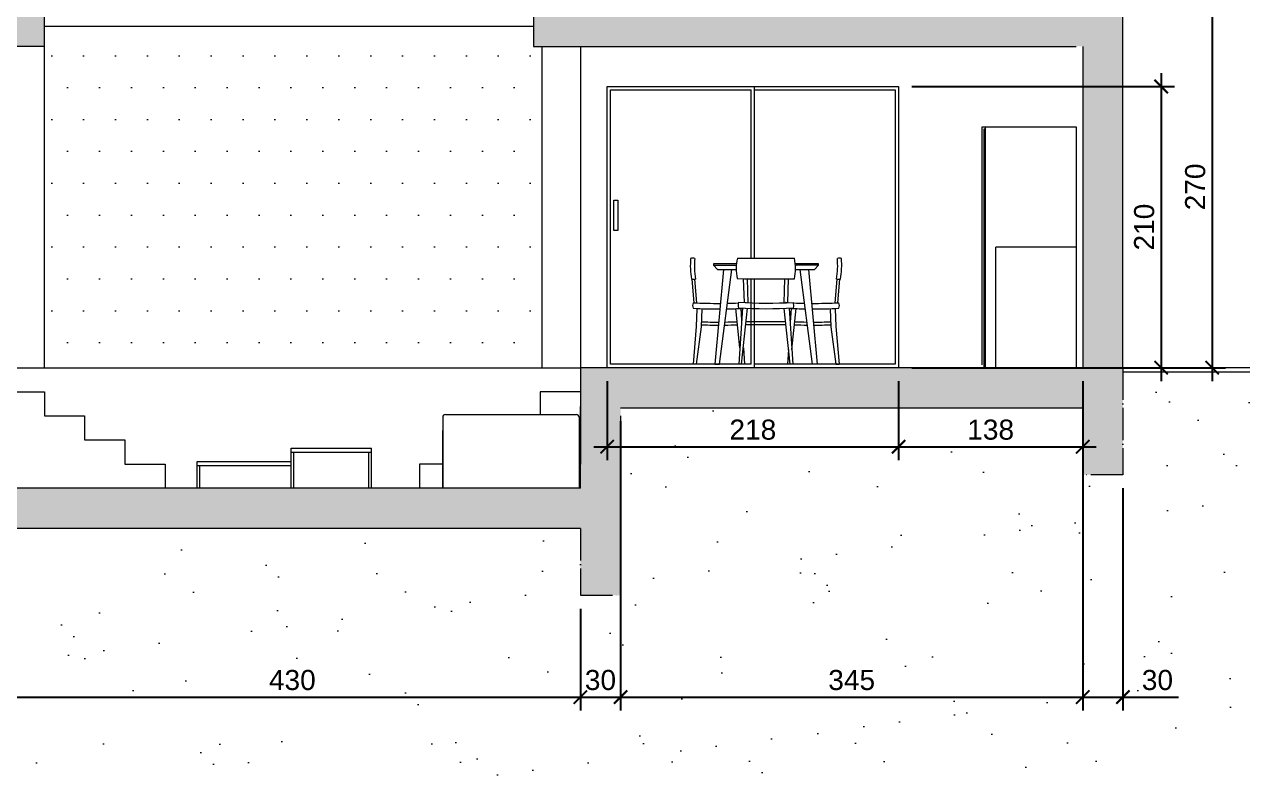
# Model space of a CAD drawing. Header units: millimetres. Extents: x 19901 to 59163, y 13732 to 30178.
# Drawn here: x 38183 to 39092, y 25141 to 25704 of the extents above; entities that cross this region are included whole.
import ezdxf

# ---------------------------------------------------------------- set-up
doc = ezdxf.new("R2010")
doc.units = ezdxf.units.MM
doc.linetypes.add('0', pattern=[0])
doc.linetypes.add('ACAD_ISO04W100', pattern=[30, 24, -3, 0, -3])
doc.layers.get('0').update_dxf_attribs({"lineweight": 18})
for name, color, linetype, lineweight in [('A-DOOR-FULL', 4, 'Continuous', 18), ('A-FURN', 8, 'Continuous', 13), ('CAMPITURA', 9, 'Continuous', 13), ('LINEA TERRA', 7, 'Continuous', 18), ('Pavimentazione esterna', 51, 'Continuous', 15), ('QUOTE', 252, 'Continuous', 13), ('Vetro', 150, 'Continuous', 15), ('Wall', 255, 'Continuous', 20)]:
    doc.layers.add(name, color=color, linetype=linetype, lineweight=lineweight)
doc.styles.get("Standard").update_dxf_attribs({"font": 'arial.ttf'})
doc.dimstyles.new('1-1', dxfattribs={"dimtxt": 15, "dimasz": 10, "dimexe": 10, "dimexo": 10, "dimgap": 5, "dimtad": 1, "dimdec": 0, "dimtxsty": 'Standard', "dimblk": 'ARCHTICK', "dimcen": 2.5, "dimdle": 10, "dimadec": 0, "dimazin": 0, "dimtfac": 1, "dimtdec": 0, "dimtmove": 0, "dimatfit": 3, "dimldrblk": 'ARCHTICK', "dimfxl": 1, "dimarcsym": 0})

# ---------------------------------------------------------------- blocks, each defined once
blk = doc.blocks.new('_ArchTick')
at = {"color": 0, "linetype": 'ByBlock', "const_width": 0.15}
blk.add_lwpolyline([(-0.5, -0.5), (0.5, 0.5)], dxfattribs=at)
blk = doc.blocks.new('*D15')
at = {"layer": 'Defpoints', "color": 0, "transparency": 16777216}
for p in [(39002.91, 25717.14), (39002.91, 25447.14), (39069.53, 25447.14)]:
    blk.add_point(p, dxfattribs=at)
at = {"layer": 'QUOTE', "color": 0, "lineweight": -2, "transparency": 16777216}
for p, q in [((39069.53, 25727.14), (39069.53, 25437.14)), ((39012.91, 25717.14), (39079.53, 25717.14)), ((39012.91, 25447.14), (39079.53, 25447.14))]:
    blk.add_line(p, q, dxfattribs=at)
at = {"layer": 'QUOTE', "color": 0, "lineweight": -2, "transparency": 16777216, "xscale": 10, "yscale": 10, "zscale": 10}
for p, rotation in [((39069.53, 25717.14), 90), ((39069.53, 25447.14), 270)]:
    blk.add_blockref('_ArchTick', p, dxfattribs=dict(at, rotation=rotation))
at = {"layer": 'QUOTE', "color": 0, "transparency": 16777216, "insert": (39056.87, 25582.14), "char_height": 15, "attachment_point": 5, "rotation": 90}
blk.add_mtext('270', dxfattribs=at)
blk = doc.blocks.new('*D19')
at = {"layer": 'Defpoints', "color": 0, "transparency": 16777216}
for p in [(38167.9, 25277.14), (38597.9, 25277.14), (38597.9, 25201.11)]:
    blk.add_point(p, dxfattribs=at)
at = {"layer": 'QUOTE', "color": 0, "lineweight": -2, "transparency": 16777216}
for p, q in [((38167.9, 25267.14), (38167.9, 25191.11)), ((38597.9, 25267.14), (38597.9, 25191.11)), ((38157.9, 25201.11), (38607.9, 25201.11))]:
    blk.add_line(p, q, dxfattribs=at)
at = {"layer": 'QUOTE', "color": 0, "lineweight": -2, "transparency": 16777216, "xscale": 10, "yscale": 10, "zscale": 10, "rotation": 180}
blk.add_blockref('_ArchTick', (38167.9, 25201.11), dxfattribs=at)
at = {"layer": 'QUOTE', "color": 0, "lineweight": -2, "transparency": 16777216, "xscale": 10, "yscale": 10, "zscale": 10}
blk.add_blockref('_ArchTick', (38597.9, 25201.11), dxfattribs=at)
at = {"layer": 'QUOTE', "color": 0, "transparency": 16777216, "insert": (38382.9, 25213.77), "char_height": 15, "attachment_point": 5}
blk.add_mtext('430', dxfattribs=at)
blk = doc.blocks.new('*D20')
at = {"layer": 'Defpoints', "color": 0, "transparency": 16777216}
for p in [(38597.9, 25277.14), (38627.9, 25277.14), (38627.9, 25201.11)]:
    blk.add_point(p, dxfattribs=at)
at = {"layer": 'QUOTE', "color": 0, "lineweight": -2, "transparency": 16777216}
for p, q in [((38597.9, 25267.14), (38597.9, 25191.11)), ((38627.9, 25267.14), (38627.9, 25191.11)), ((38587.9, 25201.11), (38637.9, 25201.11))]:
    blk.add_line(p, q, dxfattribs=at)
at = {"layer": 'QUOTE', "color": 0, "lineweight": -2, "transparency": 16777216, "xscale": 10, "yscale": 10, "zscale": 10, "rotation": 180}
blk.add_blockref('_ArchTick', (38597.9, 25201.11), dxfattribs=at)
at = {"layer": 'QUOTE', "color": 0, "lineweight": -2, "transparency": 16777216, "xscale": 10, "yscale": 10, "zscale": 10}
blk.add_blockref('_ArchTick', (38627.9, 25201.11), dxfattribs=at)
at = {"layer": 'QUOTE', "color": 0, "transparency": 16777216, "insert": (38612.9, 25213.77), "char_height": 15, "attachment_point": 5}
blk.add_mtext('30', dxfattribs=at)
blk = doc.blocks.new('*D21')
at = {"layer": 'Defpoints', "color": 0, "transparency": 16777216}
for p in [(38627.9, 25417.14), (38972.91, 25417.14), (38972.91, 25201.11)]:
    blk.add_point(p, dxfattribs=at)
at = {"layer": 'QUOTE', "color": 0, "lineweight": -2, "transparency": 16777216}
for p, q in [((38627.9, 25407.14), (38627.9, 25191.11)), ((38972.91, 25407.14), (38972.91, 25191.11)), ((38617.9, 25201.11), (38982.91, 25201.11))]:
    blk.add_line(p, q, dxfattribs=at)
at = {"layer": 'QUOTE', "color": 0, "lineweight": -2, "transparency": 16777216, "xscale": 10, "yscale": 10, "zscale": 10, "rotation": 180}
blk.add_blockref('_ArchTick', (38627.9, 25201.11), dxfattribs=at)
at = {"layer": 'QUOTE', "color": 0, "lineweight": -2, "transparency": 16777216, "xscale": 10, "yscale": 10, "zscale": 10}
blk.add_blockref('_ArchTick', (38972.91, 25201.11), dxfattribs=at)
at = {"layer": 'QUOTE', "color": 0, "transparency": 16777216, "insert": (38800.41, 25213.77), "char_height": 15, "attachment_point": 5}
blk.add_mtext('345', dxfattribs=at)
blk = doc.blocks.new('*D22')
at = {"layer": 'Defpoints', "color": 0, "transparency": 16777216}
for p in [(38972.91, 25367.14), (39002.91, 25367.14), (39002.91, 25201.11)]:
    blk.add_point(p, dxfattribs=at)
at = {"layer": 'QUOTE', "color": 0, "lineweight": -2, "transparency": 16777216}
for p, q in [((38972.91, 25357.14), (38972.91, 25191.11)), ((39002.91, 25357.14), (39002.91, 25191.11)), ((38962.91, 25201.11), (39002.91, 25201.11)), ((39002.91, 25201.11), (39044.34, 25201.11))]:
    blk.add_line(p, q, dxfattribs=at)
at = {"layer": 'QUOTE', "color": 0, "lineweight": -2, "transparency": 16777216, "xscale": 10, "yscale": 10, "zscale": 10, "rotation": 180}
blk.add_blockref('_ArchTick', (38972.91, 25201.11), dxfattribs=at)
at = {"layer": 'QUOTE', "color": 0, "lineweight": -2, "transparency": 16777216, "xscale": 10, "yscale": 10, "zscale": 10}
blk.add_blockref('_ArchTick', (39002.91, 25201.11), dxfattribs=at)
at = {"layer": 'QUOTE', "color": 0, "transparency": 16777216, "insert": (39028.63, 25213.77), "char_height": 15, "attachment_point": 5}
blk.add_mtext('30', dxfattribs=at)
blk = doc.blocks.new('*D29')
at = {"layer": 'Defpoints', "color": 0, "transparency": 16777216}
for p in [(38835.4, 25657.14), (38835.4, 25447.14), (39031.45, 25447.14)]:
    blk.add_point(p, dxfattribs=at)
at = {"layer": 'QUOTE', "color": 0, "lineweight": -2, "transparency": 16777216}
for p, q in [((39031.45, 25667.14), (39031.45, 25437.14)), ((38845.4, 25657.14), (39041.45, 25657.14)), ((38845.4, 25447.14), (39041.45, 25447.14))]:
    blk.add_line(p, q, dxfattribs=at)
at = {"layer": 'QUOTE', "color": 0, "lineweight": -2, "transparency": 16777216, "xscale": 10, "yscale": 10, "zscale": 10}
for p, rotation in [((39031.45, 25657.14), 90), ((39031.45, 25447.14), 270)]:
    blk.add_blockref('_ArchTick', p, dxfattribs=dict(at, rotation=rotation))
at = {"layer": 'QUOTE', "color": 0, "transparency": 16777216, "insert": (39018.79, 25552.14), "char_height": 15, "attachment_point": 5, "rotation": 90}
blk.add_mtext('210', dxfattribs=at)
blk = doc.blocks.new('*D32')
at = {"layer": 'Defpoints', "color": 0, "transparency": 16777216}
for p in [(38835.4, 25447.14), (38972.91, 25447.14), (38972.91, 25388.1)]:
    blk.add_point(p, dxfattribs=at)
at = {"layer": 'QUOTE', "color": 0, "lineweight": -2, "transparency": 16777216}
for p, q in [((38835.4, 25437.14), (38835.4, 25378.1)), ((38972.91, 25437.14), (38972.91, 25378.1)), ((38825.4, 25388.1), (38982.91, 25388.1))]:
    blk.add_line(p, q, dxfattribs=at)
at = {"layer": 'QUOTE', "color": 0, "lineweight": -2, "transparency": 16777216, "xscale": 10, "yscale": 10, "zscale": 10, "rotation": 180}
blk.add_blockref('_ArchTick', (38835.4, 25388.1), dxfattribs=at)
at = {"layer": 'QUOTE', "color": 0, "lineweight": -2, "transparency": 16777216, "xscale": 10, "yscale": 10, "zscale": 10}
blk.add_blockref('_ArchTick', (38972.91, 25388.1), dxfattribs=at)
at = {"layer": 'QUOTE', "color": 0, "transparency": 16777216, "insert": (38904.16, 25400.76), "char_height": 15, "attachment_point": 5}
blk.add_mtext('138', dxfattribs=at)
blk = doc.blocks.new('*D33')
at = {"layer": 'Defpoints', "color": 0, "transparency": 16777216}
for p in [(38617.9, 25447.14), (38835.4, 25447.14), (38835.4, 25388.1)]:
    blk.add_point(p, dxfattribs=at)
at = {"layer": 'QUOTE', "color": 0, "lineweight": -2, "transparency": 16777216}
for p, q in [((38617.9, 25437.14), (38617.9, 25378.1)), ((38835.4, 25437.14), (38835.4, 25378.1)), ((38607.9, 25388.1), (38845.4, 25388.1))]:
    blk.add_line(p, q, dxfattribs=at)
at = {"layer": 'QUOTE', "color": 0, "lineweight": -2, "transparency": 16777216, "xscale": 10, "yscale": 10, "zscale": 10, "rotation": 180}
blk.add_blockref('_ArchTick', (38617.9, 25388.1), dxfattribs=at)
at = {"layer": 'QUOTE', "color": 0, "lineweight": -2, "transparency": 16777216, "xscale": 10, "yscale": 10, "zscale": 10}
blk.add_blockref('_ArchTick', (38835.4, 25388.1), dxfattribs=at)
at = {"layer": 'QUOTE', "color": 0, "transparency": 16777216, "insert": (38726.65, 25400.76), "char_height": 15, "attachment_point": 5}
blk.add_mtext('218', dxfattribs=at)

msp = doc.modelspace()

# ---------------------------------------------------------------- hatches: boundary and pattern name
at = {"layer": 'CAMPITURA'}
h = msp.add_hatch(color=256, dxfattribs=at)
h.dxf.hatch_style = 1
h.paths.add_polyline_path([(38572.9, 25987.14), (37747.9, 25987.14), (37747.9, 25687.14), (37847.9, 25687.14), (37847.9, 25657.14), (37877.9, 25657.14), (37877.9, 25687.14), (38197.9, 25687.14), (38197.9, 25702.14), (38197.9, 25717.14), (37777.9, 25717.14), (37777.9, 25957.14), (38557.93, 25957.14), (38557.93, 25927.14), (38572.9, 25927.14)])
h = msp.add_hatch(color=256, dxfattribs=at)
h.dxf.hatch_style = 1
h.paths.add_polyline_path([(37877.9, 25530.14), (37847.9, 25530.14), (37847.9, 25453.14), (37847.9, 25367.14), (37877.9, 25367.14), (37877.9, 25417.14), (38137.9, 25417.14), (38137.9, 25333.14), (38137.9, 25277.14), (38167.9, 25277.14), (38167.9, 25327.14), (38597.9, 25327.14), (38597.9, 25277.14), (38627.9, 25277.14), (38627.9, 25333.14), (38627.9, 25417.14), (38972.91, 25417.14), (38972.91, 25367.14), (39002.91, 25367.14), (39002.91, 25453.14), (39002.91, 25717.14), (38562.9, 25717.14), (38562.9, 25687.14), (38972.91, 25687.14), (38972.91, 25447.14), (38597.9, 25447.14), (38597.9, 25381.14), (38597.9, 25357.14), (38167.9, 25357.14), (38167.9, 25447.14), (38163.9, 25447.14), (38161.9, 25447.14), (37877.9, 25447.14)])
at = {"layer": 'LINEA TERRA'}
h = msp.add_hatch(dxfattribs=at)
h.set_pattern_fill('AR-SAND', color=256, scale=2)
h.set_pattern_definition([(37.5, (3718.564, 3591.935), (-3.20006, 97.88265), [0, -77.216, 0, -86.36, 0, -82.55]), (7.5, (3718.56, 3591.93), (89.90466, 143.365), [0, -41.656, 0, -69.596, 0, -26.67]), (327.5, (3656.08, 3591.935), (158.19847, 0.28744), [0, -25.4, 0, -91.44, 0, -119.38]), (317.5, (3656.08, 3591.93), (152.7113, 44.58586), [0, -12.7, 0, -59.944, 0, -68.58])])
h.paths.add_polyline_path([(39540.24, 25447.14), (39540.24, 25422.14), (39553.35, 25422.14), (39553.35, 25447.14)])
h.paths.add_polyline_path([(39399.12, 25392.14), (39286.01, 25392.14), (39286.01, 25422.14), (39311.01, 25422.14), (39311.01, 25447.14), (39251.71, 25447.14), (39251.71, 25444.14), (39002.91, 25444.14), (39002.91, 25367.14), (38972.91, 25367.14), (38972.91, 25417.14), (38627.9, 25417.14), (38627.9, 25327.14), (38627.9, 25277.14), (38597.9, 25277.14), (38597.9, 25327.14), (38167.9, 25327.14), (38167.9, 25277.14), (38137.9, 25277.14), (38137.9, 25327.14), (38137.9, 25417.14), (37877.9, 25417.14), (37877.9, 25367.14), (37847.9, 25367.14), (37847.9, 25411.14), (37847.9, 25447.14), (37598.28, 25447.14), (37598.28, 25140.94), (39858.26, 25140.94), (39858.26, 25447.14), (39578.35, 25447.14), (39578.35, 25422.14), (39603.35, 25422.14), (39603.35, 25392.14), (39490.24, 25392.14), (39490.24, 25422.14), (39515.24, 25422.14), (39515.24, 25447.14), (39374.12, 25447.14), (39374.12, 25422.14), (39399.12, 25422.14)])
at = {"layer": 'Vetro'}
h = msp.add_hatch(dxfattribs=at)
h.set_pattern_fill('DOTS', color=256, scale=15)
h.set_pattern_definition([(0, (4056.146, 105.528), (11.90625, 23.8125), [0, -23.8125])])
h.paths.add_polyline_path([(38569.15, 25687.14), (38562.9, 25687.14), (38562.9, 25702.14), (38197.9, 25702.14), (38197.9, 25447.14), (38569.15, 25447.14)])

# ---------------------------------------------------------------- linework, layer by layer
at = {"layer": 'A-DOOR-FULL'}
for p, q in [((38617.9, 25657.14), (38835.4, 25657.14)), ((38617.9, 25447.14), (38617.9, 25657.14)), ((38620.4, 25449.64), (38620.4, 25654.64)), ((38620.4, 25654.64), (38725.4, 25654.64)), ((38725.4, 25528.92), (38725.4, 25654.64)), ((38727.9, 25528.92), (38727.9, 25657.14)), ((38727.9, 25654.64), (38832.9, 25654.64)), ((38832.9, 25654.64), (38832.9, 25449.64)), ((38835.4, 25657.14), (38835.4, 25447.14)), ((38622.9, 25549.64), (38622.9, 25572.21)), ((38622.9, 25572.21), (38625.96, 25572.21)), ((38625.96, 25572.21), (38625.96, 25549.64)), ((38625.96, 25549.64), (38622.9, 25549.64)), ((38725.4, 25449.64), (38725.4, 25513.56)), ((38727.9, 25447.14), (38727.9, 25513.54)), ((38725.4, 25449.64), (38620.4, 25449.64)), ((38832.9, 25449.64), (38727.9, 25449.64))]:
    msp.add_line(p, q, dxfattribs=at)
msp.add_lwpolyline([(38835.4, 25447.14), (38617.9, 25447.14)], dxfattribs=at)
at = {"layer": 'A-FURN'}
for p, q in [((38897.9, 25449.14), (38897.9, 25627.14)), ((38897.9, 25627.14), (38900.4, 25627.14)), ((38899.4, 25447.14), (38899.4, 25625.64)), ((38899.4, 25625.64), (38900.4, 25625.64)), ((38900.4, 25447.14), (38900.4, 25627.14)), ((38900.4, 25627.14), (38967.9, 25627.14)), ((38967.9, 25627.14), (38967.9, 25447.14)), ((38967.9, 25537.14), (38907.9, 25537.14)), ((38907.9, 25447.14), (38907.9, 25537.14)), ((38715.17, 25528.92), (38757.78, 25528.92)), ((38714.45, 25524.64), (38697.39, 25524.64)), ((38697.39, 25524.64), (38697.39, 25523.59)), ((38697.39, 25523.59), (38700.39, 25520.37)), ((38697.39, 25523.59), (38714.35, 25523.59)), ((38704.87, 25520.37), (38698.27, 25449.64)), ((38700.39, 25520.37), (38714.25, 25520.37)), ((38701.85, 25449.64), (38711.03, 25520.37)), ((38775.57, 25524.64), (38758.36, 25524.64)), ((38758.43, 25523.59), (38758.88, 25523.59)), ((38758.5, 25520.37), (38759, 25520.37)), ((38775.57, 25523.59), (38758.88, 25523.59)), ((38759, 25520.37), (38772.56, 25520.37)), ((38771.11, 25449.64), (38761.93, 25520.37)), ((38768.09, 25520.37), (38774.69, 25449.64)), ((38772.56, 25520.37), (38775.57, 25523.59)), ((38775.57, 25523.59), (38775.57, 25524.64)), ((38682.87, 25495.59), (38681.43, 25513.24)), ((38684.81, 25495.6), (38683.35, 25513.29)), ((38719.52, 25513.6), (38720.05, 25495.8)), ((38722.39, 25513.58), (38722.92, 25495.67)), ((38749.91, 25495.61), (38750.44, 25513.46)), ((38752.8, 25495.73), (38753.31, 25513.46)), ((38788.15, 25495.6), (38789.61, 25513.29)), ((38790.09, 25495.59), (38791.53, 25513.24)), ((38684.89, 25491.19), (38684.25, 25477.83)), ((38688.65, 25491.09), (38688.01, 25477.73)), ((38716.97, 25461.85), (38713.86, 25491.23)), ((38718.88, 25491.71), (38716.19, 25449.64)), ((38717.71, 25491.42), (38718.28, 25482.4)), ((38718.29, 25449.64), (38722.73, 25491.52)), ((38754.45, 25449.64), (38750.03, 25491.41)), ((38753.87, 25491.6), (38756.56, 25449.64)), ((38755.25, 25491.42), (38754.57, 25480.76)), ((38755.86, 25460.61), (38759.1, 25491.23)), ((38784.31, 25491.09), (38784.95, 25477.73)), ((38788.06, 25491.19), (38788.7, 25477.83)), ((38721.69, 25481.57), (38751.05, 25481.57)), ((38684.25, 25477.83), (38682, 25449.64)), ((38688.01, 25477.73), (38684.46, 25449.64)), ((38721.46, 25479.37), (38751.34, 25479.37)), ((38784.95, 25477.73), (38788.5, 25449.64)), ((38788.71, 25477.83), (38790.96, 25449.64)), ((38719.59, 25461.92), (38720.39, 25449.64)), ((38753.28, 25460.66), (38752.58, 25449.64)), ((38684.46, 25449.64), (38682, 25449.64)), ((38698.27, 25449.64), (38701.85, 25449.64)), ((38756.56, 25449.64), (38754.45, 25449.64)), ((38774.69, 25449.64), (38771.11, 25449.64)), ((38788.5, 25449.64), (38790.96, 25449.64)), ((38597.9, 25357.14), (38597.9, 25418.14)), ((38495.15, 25410.14), (38495.15, 25357.14)), ((38497.15, 25412.14), (38594.9, 25412.14)), ((38596.9, 25410.14), (38596.9, 25357.14)), ((38495.15, 25357.14), (38495.15, 25400.14)), ((38382, 25357.14), (38382, 25387.14)), ((38382, 25387.14), (38442, 25387.14)), ((38382, 25384.14), (38442, 25384.14)), ((38384, 25357.14), (38384, 25384.14)), ((38440, 25357.14), (38440, 25384.14)), ((38442, 25357.14), (38442, 25387.14)), ((38312, 25357.14), (38312, 25377.14)), ((38312, 25377.14), (38382, 25377.14)), ((38312, 25374.14), (38382, 25374.14)), ((38314, 25377.14), (38314, 25377.17)), ((38314, 25357.17), (38314, 25374.14))]:
    msp.add_line(p, q, dxfattribs=at)
for centre, radius, start, end in [((38738.36, 25523.34), 58.38, 174.73384, 189.93798), ((38681.86, 25523.11), 5.81, 76.31649, 106.36184), ((38741.37, 25523.41), 58.38, 174.73384, 189.93798), ((38749.64, 25520.87), 35.4, 166.84703, 191.788), ((38716.54, 25521.19), 41.96, 349.37822, 10.62178), ((38731.59, 25523.41), 58.38, 350.06202, 5.26616), ((38791.09, 25523.11), 5.81, 73.63816, 103.68351), ((38734.6, 25523.34), 58.38, 350.06202, 5.26616), ((38682.03, 25529.32), 16.09, 265.82526, 276.59086), ((38757.78, 30544.83), 5031.37, 269.51268, 270), ((38790.93, 25529.32), 16.09, 263.40914, 274.17474), ((38688.26, 25493.47), 6.54, 160.75583, 197.73937), ((38700.5, 25831.68), 340.7, 266.89251, 270.27376), ((38700.43, 25840.82), 345.67, 266.9575, 270.34481), ((38700.5, 25831.68), 340.7, 271.13107, 273.09024), ((38700.43, 25840.82), 345.67, 271.21522, 272.54807), ((38722.14, 25493.87), 6.54, 160.75583, 197.73937), ((38737.22, 25836.54), 341.17, 266.41998, 273.2965), ((38737.26, 25832.38), 341.17, 266.41998, 273.2965), ((38700.43, 25840.82), 345.67, 273.40808, 273.54291), ((38715.62, 25493.65), 6.54, 18.43568, 19.24417), ((38757.34, 25493.65), 6.54, 160.75583, 162.15758), ((38772.52, 25840.82), 345.67, 266.45709, 266.70038), ((38772.46, 25831.68), 340.7, 266.87424, 268.86893), ((38750.67, 25493.77), 6.54, 342.26063, 19.24417), ((38772.52, 25840.82), 345.67, 267.45193, 268.78478), ((38772.52, 25840.82), 345.67, 269.65519, 273.0425), ((38772.46, 25831.68), 340.7, 269.72624, 273.10749), ((38784.69, 25493.47), 6.54, 342.26063, 19.24417), ((38700.93, 25796.43), 315.26, 267.68317, 270.05177), ((38700.93, 25796.43), 315.26, 270.91251, 272.53607), ((38772.03, 25796.43), 315.26, 267.46393, 269.08749), ((38772.03, 25796.43), 315.26, 269.94823, 272.31683), ((38701.49, 25779.24), 300.31, 267.43989, 269.90645), ((38701.49, 25779.24), 300.31, 270.79414, 272.59646), ((38771.47, 25779.24), 300.31, 267.40354, 269.20586), ((38771.47, 25779.24), 300.31, 270.09355, 272.56011), ((38497.15, 25410.14), 2, 90, 180), ((38594.9, 25410.14), 2, 0, 90)]:
    msp.add_arc(centre, radius, start, end, dxfattribs=at)
at = {"layer": 'Pavimentazione esterna'}
msp.add_line((39002.91, 25444.14), (39251.71, 25444.14), dxfattribs=at)
at = {"layer": 'Vetro'}
msp.add_line((38197.9, 25447.14), (38197.9, 25702.14), dxfattribs=at)
at = {"layer": 'Wall'}
for p, q in [((38197.9, 25687.14), (38197.9, 25717.14)), ((38562.9, 25717.14), (38562.9, 25687.14)), ((39002.91, 25447.14), (39002.91, 25717.14)), ((38197.9, 25702.14), (38562.9, 25702.14)), ((38197.9, 25687.14), (37877.9, 25687.14)), ((38562.9, 25687.14), (38967.9, 25687.14)), ((38569.15, 25687.14), (38569.15, 25447.14)), ((38597.9, 25687.14), (38597.9, 25447.14)), ((38972.91, 25687.14), (38972.91, 25447.14)), ((38167.9, 25447.14), (38597.9, 25447.14)), ((38597.9, 25447.14), (38597.9, 25375.14)), ((38967.9, 25447.14), (38597.9, 25447.14)), ((39313.01, 25447.14), (39002.91, 25447.14)), ((38167.9, 25429.14), (38197.9, 25429.14)), ((38197.9, 25429.14), (38197.9, 25411.14)), ((38567.9, 25429.14), (38567.9, 25412.14)), ((38597.9, 25429.14), (38567.9, 25429.14)), ((38197.9, 25411.14), (38227.9, 25411.14)), ((38227.9, 25411.14), (38227.9, 25393.14)), ((38227.9, 25393.14), (38257.9, 25393.14)), ((38257.9, 25393.14), (38257.9, 25375.14)), ((38257.9, 25375.14), (38287.9, 25375.14)), ((38287.9, 25375.14), (38287.9, 25357.14)), ((38495.15, 25375.14), (38477.9, 25375.14)), ((38477.9, 25375.14), (38477.9, 25357.14)), ((38597.9, 25357.14), (38167.9, 25357.14))]:
    msp.add_line(p, q, dxfattribs=at)
at = {"layer": 'Wall', "linetype": 'ACAD_ISO04W100'}
for p, q in [((39002.91, 25447.14), (39002.91, 25367.14)), ((38972.91, 25367.14), (38972.91, 25417.14)), ((39002.91, 25367.14), (38972.91, 25367.14)), ((38597.9, 25327.14), (38597.9, 25277.14)), ((38627.9, 25277.14), (38627.9, 25327.14)), ((38597.9, 25277.14), (38627.9, 25277.14))]:
    msp.add_line(p, q, dxfattribs=at)
at = {"layer": 'Wall', "linetype": '0'}
for p, q in [((38627.9, 25417.14), (38972.91, 25417.14)), ((38627.9, 25411.14), (38627.9, 25327.14)), ((38597.9, 25327.14), (38167.9, 25327.14))]:
    msp.add_line(p, q, dxfattribs=at)

# ---------------------------------------------------------------- dimensions: what is measured, and where the dimension line sits
at = {"layer": 'QUOTE'}
for base, p1, p2, angle, picture, middle in [((39069.53, 25447.14), (39002.91, 25717.14), (39002.91, 25447.14), 90, '*D15', (39056.87, 25582.14)), ((39031.45, 25447.14), (38835.4, 25657.14), (38835.4, 25447.14), 90, '*D29', (39018.79, 25552.14)), ((38835.4045464, 25388.10065007), (38617.9045464, 25447.13831681), (38835.4045464, 25447.13831681), 0, '*D33', (38726.6545464, 25400.75924489)), ((38972.91, 25388.1), (38835.4, 25447.14), (38972.91, 25447.14), 0, '*D32', (38904.16, 25400.76)), ((38972.91, 25201.11), (38627.9, 25417.14), (38972.91, 25417.14), 0, '*D21', (38800.41, 25213.77)), ((39002.91, 25201.11), (38972.91, 25367.14), (39002.91, 25367.14), 0, '*D22', (39028.63, 25213.77)), ((38597.9, 25201.11), (38167.9, 25277.14), (38597.9, 25277.14), 0, '*D19', (38382.9, 25213.77))]:
    dim = msp.add_linear_dim(base=base, p1=p1, p2=p2, angle=angle, dimstyle='1-1', dxfattribs=at)
    dim.commit()
    dim.dimension.update_dxf_attribs({"geometry": picture, "text_midpoint": middle})
dim = msp.add_linear_dim(base=(38627.9, 25201.11), p1=(38597.9, 25277.14), p2=(38627.9, 25277.14), angle=0, dimstyle='1-1', dxfattribs=at)
dim.commit()
dim.dimension.update_dxf_attribs({"geometry": '*D20', "text_midpoint": (38612.9, 25201.11), "dimtype": 160})

doc.saveas('drawing.dxf')
